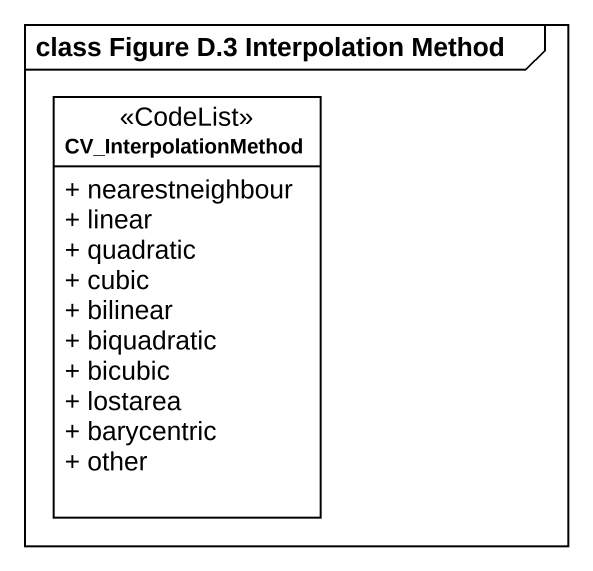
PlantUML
@startuml
mainframe class Figure D.3 Interpolation Method
hide circle
hide empty members
skinparam classAttributeIconSize 0
class CV_InterpolationMethod <<CodeList>> {
  + nearestneighbour
  + linear
  + quadratic
  + cubic
  + bilinear
  + biquadratic
  + bicubic
  + lostarea
  + barycentric
  + other
}
@enduml
